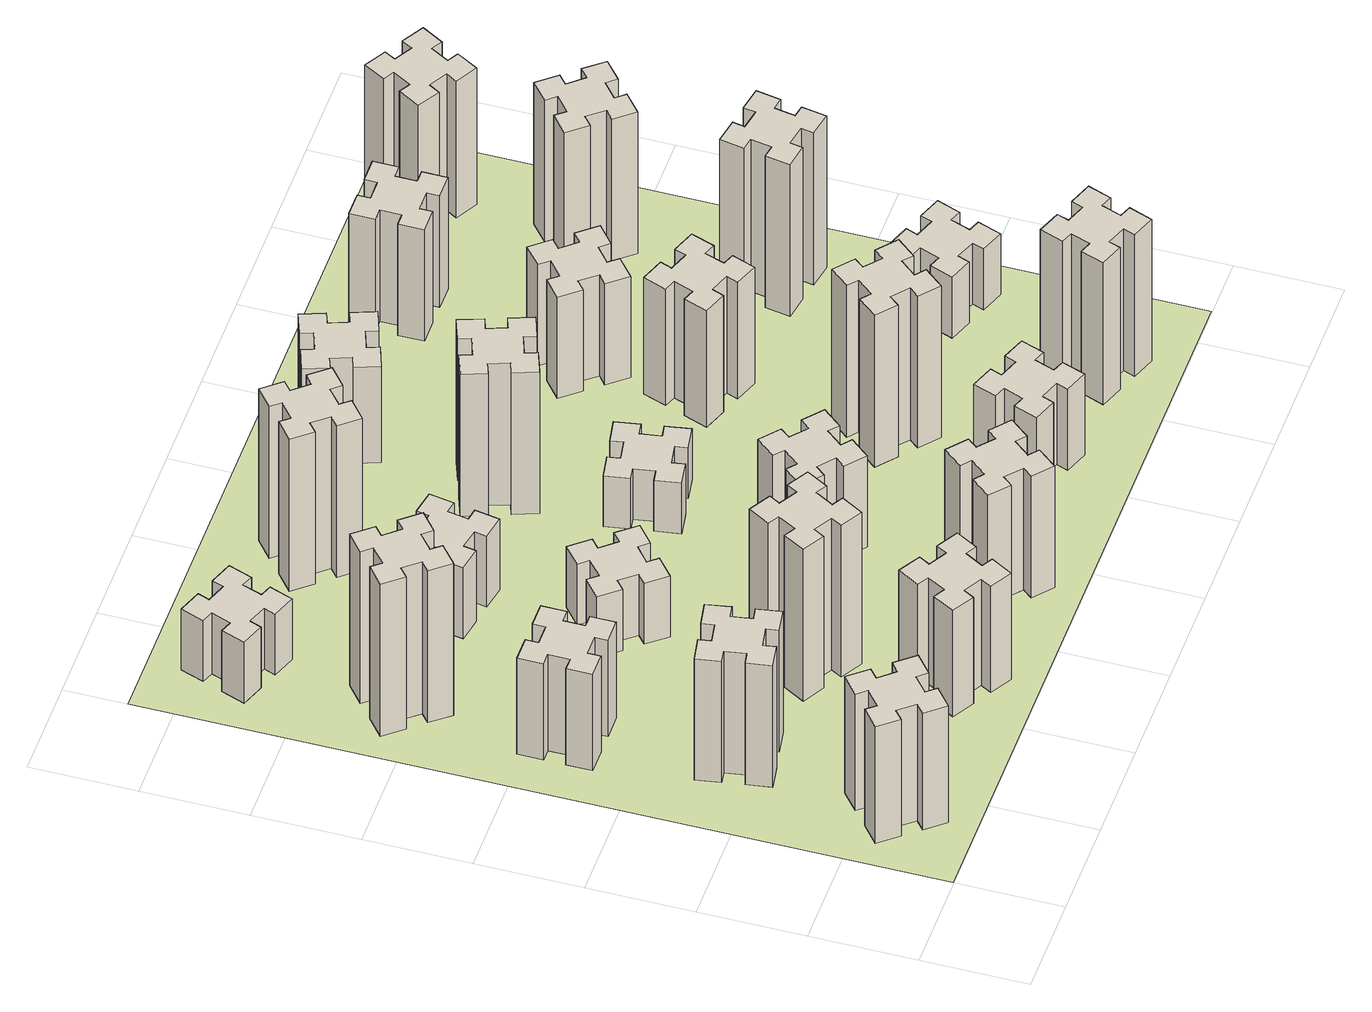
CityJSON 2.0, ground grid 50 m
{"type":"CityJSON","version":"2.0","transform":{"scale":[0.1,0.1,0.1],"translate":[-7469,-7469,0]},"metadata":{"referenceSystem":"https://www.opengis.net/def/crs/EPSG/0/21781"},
"CityObjects":{
"building1":{"type":"Building","attributes":{"class":"1000","function":"1000","usage":"1000","yearOfConstruction":2016,"roofType":"1000","measuredHeight":69,"storeysAboveGround":30,"storeysBelowGround":0},"geometry":[{"type":"Solid","lod":"1","boundaries":[[[[0,1,2,3,4,5,6,7,8,9,10,11,12,13,14,15,16,17,18,19]],[[17,16,20,21]],[[16,15,22,20]],[[15,14,23,22]],[[14,13,24,23]],[[13,12,25,24]],[[12,11,26,25]],[[11,10,27,26]],[[10,9,28,27]],[[9,8,29,28]],[[8,7,30,29]],[[7,6,31,30]],[[6,5,32,31]],[[5,4,33,32]],[[4,3,34,33]],[[3,2,35,34]],[[2,1,36,35]],[[1,0,37,36]],[[0,19,38,37]],[[19,18,39,38]],[[18,17,21,39]],[[24,25,26,27,28,29,30,31,32,33,34,35,36,37,38,39,21,20,22,23]]]]}]},
"building2":{"type":"Building","attributes":{"class":"1000","function":"1000","usage":"1000","yearOfConstruction":2016,"roofType":"1000","measuredHeight":72,"storeysAboveGround":30,"storeysBelowGround":0},"geometry":[{"type":"Solid","lod":"1","boundaries":[[[[40,41,42,43,44,45,46,47,48,49,50,51,52,53,54,55,56,57,58,59]],[[57,56,60,61]],[[56,55,62,60]],[[55,54,63,62]],[[54,53,64,63]],[[53,52,65,64]],[[52,51,66,65]],[[51,50,67,66]],[[50,49,68,67]],[[49,48,69,68]],[[48,47,70,69]],[[47,46,71,70]],[[46,45,72,71]],[[45,44,73,72]],[[44,43,74,73]],[[43,42,75,74]],[[42,41,76,75]],[[41,40,77,76]],[[40,59,78,77]],[[59,58,79,78]],[[58,57,61,79]],[[64,65,66,67,68,69,70,71,72,73,74,75,76,77,78,79,61,60,62,63]]]]}]},
"building3":{"type":"Building","attributes":{"class":"1000","function":"1000","usage":"1000","yearOfConstruction":2016,"roofType":"1000","measuredHeight":57,"storeysAboveGround":30,"storeysBelowGround":0},"geometry":[{"type":"Solid","lod":"1","boundaries":[[[[80,81,82,83,84,85,86,87,88,89,90,91,92,93,94,95,96,97,98,99]],[[97,96,100,101]],[[96,95,102,100]],[[95,94,103,102]],[[94,93,104,103]],[[93,92,105,104]],[[92,91,106,105]],[[91,90,107,106]],[[90,89,108,107]],[[89,88,109,108]],[[88,87,110,109]],[[87,86,111,110]],[[86,85,112,111]],[[85,84,113,112]],[[84,83,114,113]],[[83,82,115,114]],[[82,81,116,115]],[[81,80,117,116]],[[80,99,118,117]],[[99,98,119,118]],[[98,97,101,119]],[[104,105,106,107,108,109,110,111,112,113,114,115,116,117,118,119,101,100,102,103]]]]}]},
"building4":{"type":"Building","attributes":{"class":"1000","function":"1000","usage":"1000","yearOfConstruction":2016,"roofType":"1000","measuredHeight":90,"storeysAboveGround":30,"storeysBelowGround":0},"geometry":[{"type":"Solid","lod":"1","boundaries":[[[[120,121,122,123,124,125,126,127,128,129,130,131,132,133,134,135,136,137,138,139]],[[137,136,140,141]],[[136,135,142,140]],[[135,134,143,142]],[[134,133,144,143]],[[133,132,145,144]],[[132,131,146,145]],[[131,130,147,146]],[[130,129,148,147]],[[129,128,149,148]],[[128,127,150,149]],[[127,126,151,150]],[[126,125,152,151]],[[125,124,153,152]],[[124,123,154,153]],[[123,122,155,154]],[[122,121,156,155]],[[121,120,157,156]],[[120,139,158,157]],[[139,138,159,158]],[[138,137,141,159]],[[144,145,146,147,148,149,150,151,152,153,154,155,156,157,158,159,141,140,142,143]]]]}]},
"building5":{"type":"Building","attributes":{"class":"1000","function":"1000","usage":"1000","yearOfConstruction":2016,"roofType":"1000","measuredHeight":63,"storeysAboveGround":30,"storeysBelowGround":0},"geometry":[{"type":"Solid","lod":"1","boundaries":[[[[160,161,162,163,164,165,166,167,168,169,170,171,172,173,174,175,176,177,178,179]],[[177,176,180,181]],[[176,175,182,180]],[[175,174,183,182]],[[174,173,184,183]],[[173,172,185,184]],[[172,171,186,185]],[[171,170,187,186]],[[170,169,188,187]],[[169,168,189,188]],[[168,167,190,189]],[[167,166,191,190]],[[166,165,192,191]],[[165,164,193,192]],[[164,163,194,193]],[[163,162,195,194]],[[162,161,196,195]],[[161,160,197,196]],[[160,179,198,197]],[[179,178,199,198]],[[178,177,181,199]],[[184,185,186,187,188,189,190,191,192,193,194,195,196,197,198,199,181,180,182,183]]]]}]},
"building6":{"type":"Building","attributes":{"class":"1000","function":"1000","usage":"1000","yearOfConstruction":2016,"roofType":"1000","measuredHeight":36,"storeysAboveGround":30,"storeysBelowGround":0},"geometry":[{"type":"Solid","lod":"1","boundaries":[[[[200,201,202,203,204,205,206,207,208,209,210,211,212,213,214,215,216,217,218,219]],[[217,216,220,221]],[[216,215,222,220]],[[215,214,223,222]],[[214,213,224,223]],[[213,212,225,224]],[[212,211,226,225]],[[211,210,227,226]],[[210,209,228,227]],[[209,208,229,228]],[[208,207,230,229]],[[207,206,231,230]],[[206,205,232,231]],[[205,204,233,232]],[[204,203,234,233]],[[203,202,235,234]],[[202,201,236,235]],[[201,200,237,236]],[[200,219,238,237]],[[219,218,239,238]],[[218,217,221,239]],[[224,225,226,227,228,229,230,231,232,233,234,235,236,237,238,239,221,220,222,223]]]]}]},
"building7":{"type":"Building","attributes":{"class":"1000","function":"1000","usage":"1000","yearOfConstruction":2016,"roofType":"1000","measuredHeight":90,"storeysAboveGround":30,"storeysBelowGround":0},"geometry":[{"type":"Solid","lod":"1","boundaries":[[[[240,241,242,243,244,245,246,247,248,249,250,251,252,253,254,255,256,257,258,259]],[[257,256,260,261]],[[256,255,262,260]],[[255,254,263,262]],[[254,253,264,263]],[[253,252,265,264]],[[252,251,266,265]],[[251,250,267,266]],[[250,249,268,267]],[[249,248,269,268]],[[248,247,270,269]],[[247,246,271,270]],[[246,245,272,271]],[[245,244,273,272]],[[244,243,274,273]],[[243,242,275,274]],[[242,241,276,275]],[[241,240,277,276]],[[240,259,278,277]],[[259,258,279,278]],[[258,257,261,279]],[[264,265,266,267,268,269,270,271,272,273,274,275,276,277,278,279,261,260,262,263]]]]}]},
"building8":{"type":"Building","attributes":{"class":"1000","function":"1000","usage":"1000","yearOfConstruction":2016,"roofType":"1000","measuredHeight":36,"storeysAboveGround":30,"storeysBelowGround":0},"geometry":[{"type":"Solid","lod":"1","boundaries":[[[[280,281,282,283,284,285,286,287,288,289,290,291,292,293,294,295,296,297,298,299]],[[297,296,300,301]],[[296,295,302,300]],[[295,294,303,302]],[[294,293,304,303]],[[293,292,305,304]],[[292,291,306,305]],[[291,290,307,306]],[[290,289,308,307]],[[289,288,309,308]],[[288,287,310,309]],[[287,286,311,310]],[[286,285,312,311]],[[285,284,313,312]],[[284,283,314,313]],[[283,282,315,314]],[[282,281,316,315]],[[281,280,317,316]],[[280,299,318,317]],[[299,298,319,318]],[[298,297,301,319]],[[304,305,306,307,308,309,310,311,312,313,314,315,316,317,318,319,301,300,302,303]]]]}]},
"building9":{"type":"Building","attributes":{"class":"1000","function":"1000","usage":"1000","yearOfConstruction":2016,"roofType":"1000","measuredHeight":42,"storeysAboveGround":30,"storeysBelowGround":0},"geometry":[{"type":"Solid","lod":"1","boundaries":[[[[320,321,322,323,324,325,326,327,328,329,330,331,332,333,334,335,336,337,338,339]],[[337,336,340,341]],[[336,335,342,340]],[[335,334,343,342]],[[334,333,344,343]],[[333,332,345,344]],[[332,331,346,345]],[[331,330,347,346]],[[330,329,348,347]],[[329,328,349,348]],[[328,327,350,349]],[[327,326,351,350]],[[326,325,352,351]],[[325,324,353,352]],[[324,323,354,353]],[[323,322,355,354]],[[322,321,356,355]],[[321,320,357,356]],[[320,339,358,357]],[[339,338,359,358]],[[338,337,341,359]],[[344,345,346,347,348,349,350,351,352,353,354,355,356,357,358,359,341,340,342,343]]]]}]},
"building10":{"type":"Building","attributes":{"class":"1000","function":"1000","usage":"1000","yearOfConstruction":2016,"roofType":"1000","measuredHeight":72,"storeysAboveGround":30,"storeysBelowGround":0},"geometry":[{"type":"Solid","lod":"1","boundaries":[[[[360,361,362,363,364,365,366,367,368,369,370,371,372,373,374,375,376,377,378,379]],[[377,376,380,381]],[[376,375,382,380]],[[375,374,383,382]],[[374,373,384,383]],[[373,372,385,384]],[[372,371,386,385]],[[371,370,387,386]],[[370,369,388,387]],[[369,368,389,388]],[[368,367,390,389]],[[367,366,391,390]],[[366,365,392,391]],[[365,364,393,392]],[[364,363,394,393]],[[363,362,395,394]],[[362,361,396,395]],[[361,360,397,396]],[[360,379,398,397]],[[379,378,399,398]],[[378,377,381,399]],[[384,385,386,387,388,389,390,391,392,393,394,395,396,397,398,399,381,380,382,383]]]]}]},
"building11":{"type":"Building","attributes":{"class":"1000","function":"1000","usage":"1000","yearOfConstruction":2016,"roofType":"1000","measuredHeight":90,"storeysAboveGround":30,"storeysBelowGround":0},"geometry":[{"type":"Solid","lod":"1","boundaries":[[[[400,401,402,403,404,405,406,407,408,409,410,411,412,413,414,415,416,417,418,419]],[[417,416,420,421]],[[416,415,422,420]],[[415,414,423,422]],[[414,413,424,423]],[[413,412,425,424]],[[412,411,426,425]],[[411,410,427,426]],[[410,409,428,427]],[[409,408,429,428]],[[408,407,430,429]],[[407,406,431,430]],[[406,405,432,431]],[[405,404,433,432]],[[404,403,434,433]],[[403,402,435,434]],[[402,401,436,435]],[[401,400,437,436]],[[400,419,438,437]],[[419,418,439,438]],[[418,417,421,439]],[[424,425,426,427,428,429,430,431,432,433,434,435,436,437,438,439,421,420,422,423]]]]}]},
"building12":{"type":"Building","attributes":{"class":"1000","function":"1000","usage":"1000","yearOfConstruction":2016,"roofType":"1000","measuredHeight":54,"storeysAboveGround":30,"storeysBelowGround":0},"geometry":[{"type":"Solid","lod":"1","boundaries":[[[[440,441,442,443,444,445,446,447,448,449,450,451,452,453,454,455,456,457,458,459]],[[457,456,460,461]],[[456,455,462,460]],[[455,454,463,462]],[[454,453,464,463]],[[453,452,465,464]],[[452,451,466,465]],[[451,450,467,466]],[[450,449,468,467]],[[449,448,469,468]],[[448,447,470,469]],[[447,446,471,470]],[[446,445,472,471]],[[445,444,473,472]],[[444,443,474,473]],[[443,442,475,474]],[[442,441,476,475]],[[441,440,477,476]],[[440,459,478,477]],[[459,458,479,478]],[[458,457,461,479]],[[464,465,466,467,468,469,470,471,472,473,474,475,476,477,478,479,461,460,462,463]]]]}]},
"building13":{"type":"Building","attributes":{"class":"1000","function":"1000","usage":"1000","yearOfConstruction":2016,"roofType":"1000","measuredHeight":30,"storeysAboveGround":30,"storeysBelowGround":0},"geometry":[{"type":"Solid","lod":"1","boundaries":[[[[480,481,482,483,484,485,486,487,488,489,490,491,492,493,494,495,496,497,498,499]],[[497,496,500,501]],[[496,495,502,500]],[[495,494,503,502]],[[494,493,504,503]],[[493,492,505,504]],[[492,491,506,505]],[[491,490,507,506]],[[490,489,508,507]],[[489,488,509,508]],[[488,487,510,509]],[[487,486,511,510]],[[486,485,512,511]],[[485,484,513,512]],[[484,483,514,513]],[[483,482,515,514]],[[482,481,516,515]],[[481,480,517,516]],[[480,499,518,517]],[[499,498,519,518]],[[498,497,501,519]],[[504,505,506,507,508,509,510,511,512,513,514,515,516,517,518,519,501,500,502,503]]]]}]},
"building14":{"type":"Building","attributes":{"class":"1000","function":"1000","usage":"1000","yearOfConstruction":2016,"roofType":"1000","measuredHeight":84,"storeysAboveGround":30,"storeysBelowGround":0},"geometry":[{"type":"Solid","lod":"1","boundaries":[[[[520,521,522,523,524,525,526,527,528,529,530,531,532,533,534,535,536,537,538,539]],[[537,536,540,541]],[[536,535,542,540]],[[535,534,543,542]],[[534,533,544,543]],[[533,532,545,544]],[[532,531,546,545]],[[531,530,547,546]],[[530,529,548,547]],[[529,528,549,548]],[[528,527,550,549]],[[527,526,551,550]],[[526,525,552,551]],[[525,524,553,552]],[[524,523,554,553]],[[523,522,555,554]],[[522,521,556,555]],[[521,520,557,556]],[[520,539,558,557]],[[539,538,559,558]],[[538,537,541,559]],[[544,545,546,547,548,549,550,551,552,553,554,555,556,557,558,559,541,540,542,543]]]]}]},
"building15":{"type":"Building","attributes":{"class":"1000","function":"1000","usage":"1000","yearOfConstruction":2016,"roofType":"1000","measuredHeight":48,"storeysAboveGround":30,"storeysBelowGround":0},"geometry":[{"type":"Solid","lod":"1","boundaries":[[[[560,561,562,563,564,565,566,567,568,569,570,571,572,573,574,575,576,577,578,579]],[[577,576,580,581]],[[576,575,582,580]],[[575,574,583,582]],[[574,573,584,583]],[[573,572,585,584]],[[572,571,586,585]],[[571,570,587,586]],[[570,569,588,587]],[[569,568,589,588]],[[568,567,590,589]],[[567,566,591,590]],[[566,565,592,591]],[[565,564,593,592]],[[564,563,594,593]],[[563,562,595,594]],[[562,561,596,595]],[[561,560,597,596]],[[560,579,598,597]],[[579,578,599,598]],[[578,577,581,599]],[[584,585,586,587,588,589,590,591,592,593,594,595,596,597,598,599,581,580,582,583]]]]}]},
"building16":{"type":"Building","attributes":{"class":"1000","function":"1000","usage":"1000","yearOfConstruction":2016,"roofType":"1000","measuredHeight":57,"storeysAboveGround":30,"storeysBelowGround":0},"geometry":[{"type":"Solid","lod":"1","boundaries":[[[[600,601,602,603,604,605,606,607,608,609,610,611,612,613,614,615,616,617,618,619]],[[617,616,620,621]],[[616,615,622,620]],[[615,614,623,622]],[[614,613,624,623]],[[613,612,625,624]],[[612,611,626,625]],[[611,610,627,626]],[[610,609,628,627]],[[609,608,629,628]],[[608,607,630,629]],[[607,606,631,630]],[[606,605,632,631]],[[605,604,633,632]],[[604,603,634,633]],[[603,602,635,634]],[[602,601,636,635]],[[601,600,637,636]],[[600,619,638,637]],[[619,618,639,638]],[[618,617,621,639]],[[624,625,626,627,628,629,630,631,632,633,634,635,636,637,638,639,621,620,622,623]]]]}]},
"building17":{"type":"Building","attributes":{"class":"1000","function":"1000","usage":"1000","yearOfConstruction":2016,"roofType":"1000","measuredHeight":90,"storeysAboveGround":30,"storeysBelowGround":0},"geometry":[{"type":"Solid","lod":"1","boundaries":[[[[640,641,642,643,644,645,646,647,648,649,650,651,652,653,654,655,656,657,658,659]],[[657,656,660,661]],[[656,655,662,660]],[[655,654,663,662]],[[654,653,664,663]],[[653,652,665,664]],[[652,651,666,665]],[[651,650,667,666]],[[650,649,668,667]],[[649,648,669,668]],[[648,647,670,669]],[[647,646,671,670]],[[646,645,672,671]],[[645,644,673,672]],[[644,643,674,673]],[[643,642,675,674]],[[642,641,676,675]],[[641,640,677,676]],[[640,659,678,677]],[[659,658,679,678]],[[658,657,661,679]],[[664,665,666,667,668,669,670,671,672,673,674,675,676,677,678,679,661,660,662,663]]]]}]},
"building18":{"type":"Building","attributes":{"class":"1000","function":"1000","usage":"1000","yearOfConstruction":2016,"roofType":"1000","measuredHeight":69,"storeysAboveGround":30,"storeysBelowGround":0},"geometry":[{"type":"Solid","lod":"1","boundaries":[[[[680,681,682,683,684,685,686,687,688,689,690,691,692,693,694,695,696,697,698,699]],[[697,696,700,701]],[[696,695,702,700]],[[695,694,703,702]],[[694,693,704,703]],[[693,692,705,704]],[[692,691,706,705]],[[691,690,707,706]],[[690,689,708,707]],[[689,688,709,708]],[[688,687,710,709]],[[687,686,711,710]],[[686,685,712,711]],[[685,684,713,712]],[[684,683,714,713]],[[683,682,715,714]],[[682,681,716,715]],[[681,680,717,716]],[[680,699,718,717]],[[699,698,719,718]],[[698,697,701,719]],[[704,705,706,707,708,709,710,711,712,713,714,715,716,717,718,719,701,700,702,703]]]]}]},
"building19":{"type":"Building","attributes":{"class":"1000","function":"1000","usage":"1000","yearOfConstruction":2016,"roofType":"1000","measuredHeight":60,"storeysAboveGround":30,"storeysBelowGround":0},"geometry":[{"type":"Solid","lod":"1","boundaries":[[[[720,721,722,723,724,725,726,727,728,729,730,731,732,733,734,735,736,737,738,739]],[[737,736,740,741]],[[736,735,742,740]],[[735,734,743,742]],[[734,733,744,743]],[[733,732,745,744]],[[732,731,746,745]],[[731,730,747,746]],[[730,729,748,747]],[[729,728,749,748]],[[728,727,750,749]],[[727,726,751,750]],[[726,725,752,751]],[[725,724,753,752]],[[724,723,754,753]],[[723,722,755,754]],[[722,721,756,755]],[[721,720,757,756]],[[720,739,758,757]],[[739,738,759,758]],[[738,737,741,759]],[[744,745,746,747,748,749,750,751,752,753,754,755,756,757,758,759,741,740,742,743]]]]}]},
"building20":{"type":"Building","attributes":{"class":"1000","function":"1000","usage":"1000","yearOfConstruction":2016,"roofType":"1000","measuredHeight":84,"storeysAboveGround":30,"storeysBelowGround":0},"geometry":[{"type":"Solid","lod":"1","boundaries":[[[[760,761,762,763,764,765,766,767,768,769,770,771,772,773,774,775,776,777,778,779]],[[777,776,780,781]],[[776,775,782,780]],[[775,774,783,782]],[[774,773,784,783]],[[773,772,785,784]],[[772,771,786,785]],[[771,770,787,786]],[[770,769,788,787]],[[769,768,789,788]],[[768,767,790,789]],[[767,766,791,790]],[[766,765,792,791]],[[765,764,793,792]],[[764,763,794,793]],[[763,762,795,794]],[[762,761,796,795]],[[761,760,797,796]],[[760,779,798,797]],[[779,778,799,798]],[[778,777,781,799]],[[784,785,786,787,788,789,790,791,792,793,794,795,796,797,798,799,781,780,782,783]]]]}]},
"building21":{"type":"Building","attributes":{"class":"1000","function":"1000","usage":"1000","yearOfConstruction":2016,"roofType":"1000","measuredHeight":66,"storeysAboveGround":30,"storeysBelowGround":0},"geometry":[{"type":"Solid","lod":"1","boundaries":[[[[800,801,802,803,804,805,806,807,808,809,810,811,812,813,814,815,816,817,818,819]],[[817,816,820,821]],[[816,815,822,820]],[[815,814,823,822]],[[814,813,824,823]],[[813,812,825,824]],[[812,811,826,825]],[[811,810,827,826]],[[810,809,828,827]],[[809,808,829,828]],[[808,807,830,829]],[[807,806,831,830]],[[806,805,832,831]],[[805,804,833,832]],[[804,803,834,833]],[[803,802,835,834]],[[802,801,836,835]],[[801,800,837,836]],[[800,819,838,837]],[[819,818,839,838]],[[818,817,821,839]],[[824,825,826,827,828,829,830,831,832,833,834,835,836,837,838,839,821,820,822,823]]]]}]},
"building22":{"type":"Building","attributes":{"class":"1000","function":"1000","usage":"1000","yearOfConstruction":2016,"roofType":"1000","measuredHeight":36,"storeysAboveGround":30,"storeysBelowGround":0},"geometry":[{"type":"Solid","lod":"1","boundaries":[[[[840,841,842,843,844,845,846,847,848,849,850,851,852,853,854,855,856,857,858,859]],[[857,856,860,861]],[[856,855,862,860]],[[855,854,863,862]],[[854,853,864,863]],[[853,852,865,864]],[[852,851,866,865]],[[851,850,867,866]],[[850,849,868,867]],[[849,848,869,868]],[[848,847,870,869]],[[847,846,871,870]],[[846,845,872,871]],[[845,844,873,872]],[[844,843,874,873]],[[843,842,875,874]],[[842,841,876,875]],[[841,840,877,876]],[[840,859,878,877]],[[859,858,879,878]],[[858,857,861,879]],[[864,865,866,867,868,869,870,871,872,873,874,875,876,877,878,879,861,860,862,863]]]]}]},
"building23":{"type":"Building","attributes":{"class":"1000","function":"1000","usage":"1000","yearOfConstruction":2016,"roofType":"1000","measuredHeight":90,"storeysAboveGround":30,"storeysBelowGround":0},"geometry":[{"type":"Solid","lod":"1","boundaries":[[[[880,881,882,883,884,885,886,887,888,889,890,891,892,893,894,895,896,897,898,899]],[[897,896,900,901]],[[896,895,902,900]],[[895,894,903,902]],[[894,893,904,903]],[[893,892,905,904]],[[892,891,906,905]],[[891,890,907,906]],[[890,889,908,907]],[[889,888,909,908]],[[888,887,910,909]],[[887,886,911,910]],[[886,885,912,911]],[[885,884,913,912]],[[884,883,914,913]],[[883,882,915,914]],[[882,881,916,915]],[[881,880,917,916]],[[880,899,918,917]],[[899,898,919,918]],[[898,897,901,919]],[[904,905,906,907,908,909,910,911,912,913,914,915,916,917,918,919,901,900,902,903]]]]}]},
"building24":{"type":"Building","attributes":{"class":"1000","function":"1000","usage":"1000","yearOfConstruction":2016,"roofType":"1000","measuredHeight":84,"storeysAboveGround":30,"storeysBelowGround":0},"geometry":[{"type":"Solid","lod":"1","boundaries":[[[[920,921,922,923,924,925,926,927,928,929,930,931,932,933,934,935,936,937,938,939]],[[937,936,940,941]],[[936,935,942,940]],[[935,934,943,942]],[[934,933,944,943]],[[933,932,945,944]],[[932,931,946,945]],[[931,930,947,946]],[[930,929,948,947]],[[929,928,949,948]],[[928,927,950,949]],[[927,926,951,950]],[[926,925,952,951]],[[925,924,953,952]],[[924,923,954,953]],[[923,922,955,954]],[[922,921,956,955]],[[921,920,957,956]],[[920,939,958,957]],[[939,938,959,958]],[[938,937,941,959]],[[944,945,946,947,948,949,950,951,952,953,954,955,956,957,958,959,941,940,942,943]]]]}]},
"building25":{"type":"Building","attributes":{"class":"1000","function":"1000","usage":"1000","yearOfConstruction":2016,"roofType":"1000","measuredHeight":81,"storeysAboveGround":30,"storeysBelowGround":0},"geometry":[{"type":"Solid","lod":"1","boundaries":[[[[960,961,962,963,964,965,966,967,968,969,970,971,972,973,974,975,976,977,978,979]],[[977,976,980,981]],[[976,975,982,980]],[[975,974,983,982]],[[974,973,984,983]],[[973,972,985,984]],[[972,971,986,985]],[[971,970,987,986]],[[970,969,988,987]],[[969,968,989,988]],[[968,967,990,989]],[[967,966,991,990]],[[966,965,992,991]],[[965,964,993,992]],[[964,963,994,993]],[[963,962,995,994]],[[962,961,996,995]],[[961,960,997,996]],[[960,979,998,997]],[[979,978,999,998]],[[978,977,981,999]],[[984,985,986,987,988,989,990,991,992,993,994,995,996,997,998,999,981,980,982,983]]]]}]},
"landuse1":{"type":"LandUse","attributes":{"name":"plot1","function":"1010"},"geometry":[{"type":"MultiSurface","lod":"1","boundaries":[[[1000,1001,1002,1003]]]}]}
},
"vertices":[
[492,408,0],[427,484,0],[473,523,0],[396,615,0],[304,538,0],[343,492,0],[266,427,0],[228,473,0],[136,396,0],[213,304,0],[259,343,0],[323,266,0],[277,228,0],[354,136,0],[446,213,0],[408,259,0],[484,323,0],[523,277,0],[615,354,0],[538,446,0],[484,323,690],[523,277,690],[408,259,690],[446,213,690],[354,136,690],[277,228,690],[323,266,690],[259,343,690],[213,304,690],[136,396,690],[228,473,690],[266,427,690],[343,492,690],[304,538,690],[396,615,690],[473,523,690],[427,484,690],[492,408,690],[538,446,690],[615,354,690],
[505,1232,0],[407,1215,0],[397,1274,0],[278,1253,0],[299,1135,0],[358,1145,0],[376,1047,0],[317,1037,0],[337,918,0],[456,939,0],[445,998,0],[544,1016,0],[554,957,0],[672,977,0],[651,1096,0],[592,1085,0],[575,1184,0],[634,1194,0],[613,1312,0],[495,1291,0],[575,1184,720],[634,1194,720],[592,1085,720],[651,1096,720],[672,977,720],[554,957,720],[544,1016,720],[445,998,720],[456,939,720],[337,918,720],[317,1037,720],[376,1047,720],[358,1145,720],[299,1135,720],[278,1253,720],[397,1274,720],[407,1215,720],[505,1232,720],[495,1291,720],[613,1312,720],
[425,1965,0],[325,1965,0],[325,2025,0],[205,2025,0],[205,1905,0],[265,1905,0],[265,1805,0],[205,1805,0],[205,1685,0],[325,1685,0],[325,1745,0],[425,1745,0],[425,1685,0],[545,1685,0],[545,1805,0],[485,1805,0],[485,1905,0],[545,1905,0],[545,2025,0],[425,2025,0],[485,1905,570],[545,1905,570],[485,1805,570],[545,1805,570],[545,1685,570],[425,1685,570],[425,1745,570],[325,1745,570],[325,1685,570],[205,1685,570],[205,1805,570],[265,1805,570],[265,1905,570],[205,1905,570],[205,2025,570],[325,2025,570],[325,1965,570],[425,1965,570],[425,2025,570],[545,2025,570],
[492,2628,0],[427,2704,0],[473,2743,0],[396,2835,0],[304,2758,0],[343,2712,0],[266,2647,0],[228,2693,0],[136,2616,0],[213,2524,0],[259,2563,0],[323,2486,0],[277,2448,0],[354,2356,0],[446,2433,0],[408,2479,0],[484,2543,0],[523,2497,0],[615,2574,0],[538,2666,0],[484,2543,900],[523,2497,900],[408,2479,900],[446,2433,900],[354,2356,900],[277,2448,900],[323,2486,900],[259,2563,900],[213,2524,900],[136,2616,900],[228,2693,900],[266,2647,900],[343,2712,900],[304,2758,900],[396,2835,900],[473,2743,900],[427,2704,900],[492,2628,900],[538,2666,900],[615,2574,900],
[1145,474,0],[1095,387,0],[1043,417,0],[983,313,0],[1087,253,0],[1117,305,0],[1204,255,0],[1174,203,0],[1278,143,0],[1338,247,0],[1286,277,0],[1336,364,0],[1388,334,0],[1448,438,0],[1344,498,0],[1314,446,0],[1227,496,0],[1257,548,0],[1153,608,0],[1093,504,0],[1227,496,630],[1257,548,630],[1314,446,630],[1344,498,630],[1448,438,630],[1388,334,630],[1336,364,630],[1286,277,630],[1338,247,630],[1278,143,630],[1174,203,630],[1204,255,630],[1117,305,630],[1087,253,630],[983,313,630],[1043,417,630],[1095,387,630],[1145,474,630],[1093,504,630],[1153,608,630],
[462,3251,0],[496,3345,0],[552,3324,0],[593,3437,0],[480,3478,0],[460,3422,0],[366,3456,0],[387,3512,0],[274,3553,0],[233,3440,0],[289,3420,0],[255,3326,0],[199,3347,0],[157,3234,0],[270,3193,0],[291,3249,0],[385,3215,0],[364,3159,0],[477,3117,0],[518,3230,0],[385,3215,360],[364,3159,360],[291,3249,360],[270,3193,360],[157,3234,360],[199,3347,360],[255,3326,360],[289,3420,360],[233,3440,360],[274,3553,360],[387,3512,360],[366,3456,360],[460,3422,360],[480,3478,360],[593,3437,360],[552,3324,360],[496,3345,360],[462,3251,360],[518,3230,360],[477,3117,360],
[1214,1086,0],[1127,1136,0],[1157,1188,0],[1053,1248,0],[993,1144,0],[1045,1114,0],[995,1027,0],[943,1057,0],[883,953,0],[987,893,0],[1017,945,0],[1104,895,0],[1074,843,0],[1178,783,0],[1238,887,0],[1186,917,0],[1236,1004,0],[1288,974,0],[1348,1078,0],[1244,1138,0],[1236,1004,900],[1288,974,900],[1186,917,900],[1238,887,900],[1178,783,900],[1074,843,900],[1104,895,900],[1017,945,900],[987,893,900],[883,953,900],[943,1057,900],[995,1027,900],[1045,1114,900],[993,1144,900],[1053,1248,900],[1157,1188,900],[1127,1136,900],[1214,1086,900],[1244,1138,900],[1348,1078,900],
[1083,1972,0],[1006,1907,0],[968,1953,0],[876,1876,0],[953,1784,0],[999,1823,0],[1063,1746,0],[1017,1708,0],[1094,1616,0],[1186,1693,0],[1148,1739,0],[1224,1803,0],[1263,1757,0],[1355,1834,0],[1278,1926,0],[1232,1888,0],[1167,1964,0],[1213,2003,0],[1136,2095,0],[1044,2018,0],[1167,1964,360],[1213,2003,360],[1232,1888,360],[1278,1926,360],[1355,1834,360],[1263,1757,360],[1224,1803,360],[1148,1739,360],[1186,1693,360],[1094,1616,360],[1017,1708,360],[1063,1746,360],[999,1823,360],[953,1784,360],[876,1876,360],[968,1953,360],[1006,1907,360],[1083,1972,360],[1044,2018,360],[1136,2095,360],
[1115,2527,0],[1132,2625,0],[1191,2615,0],[1212,2733,0],[1094,2754,0],[1084,2695,0],[985,2712,0],[996,2771,0],[877,2792,0],[857,2674,0],[916,2664,0],[898,2565,0],[839,2576,0],[818,2457,0],[937,2437,0],[947,2496,0],[1045,2478,0],[1035,2419,0],[1153,2398,0],[1174,2517,0],[1045,2478,420],[1035,2419,420],[947,2496,420],[937,2437,420],[818,2457,420],[839,2576,420],[898,2565,420],[916,2664,420],[857,2674,420],[877,2792,420],[996,2771,420],[985,2712,420],[1084,2695,420],[1094,2754,420],[1212,2733,420],[1191,2615,420],[1132,2625,420],[1115,2527,420],[1174,2517,420],[1153,2398,420],
[1746,323,0],[1823,259,0],[1784,213,0],[1876,136,0],[1953,228,0],[1907,266,0],[1972,343,0],[2018,304,0],[2095,396,0],[2003,473,0],[1964,427,0],[1888,492,0],[1926,538,0],[1834,615,0],[1757,523,0],[1803,484,0],[1739,408,0],[1693,446,0],[1616,354,0],[1708,277,0],[1739,408,720],[1693,446,720],[1803,484,720],[1757,523,720],[1834,615,720],[1926,538,720],[1888,492,720],[1964,427,720],[2003,473,720],[2095,396,720],[2018,304,720],[1972,343,720],[1907,266,720],[1953,228,720],[1876,136,720],[1784,213,720],[1823,259,720],[1746,323,720],[1708,277,720],[1616,354,720],
[999,3203,0],[1063,3126,0],[1017,3088,0],[1094,2996,0],[1186,3073,0],[1148,3119,0],[1224,3183,0],[1263,3137,0],[1355,3214,0],[1278,3306,0],[1232,3268,0],[1167,3344,0],[1213,3383,0],[1136,3475,0],[1044,3398,0],[1083,3352,0],[1006,3287,0],[968,3333,0],[876,3256,0],[953,3164,0],[1006,3287,900],[968,3333,900],[1083,3352,900],[1044,3398,900],[1136,3475,900],[1213,3383,900],[1167,3344,900],[1232,3268,900],[1278,3306,900],[1355,3214,900],[1263,3137,900],[1224,3183,900],[1148,3119,900],[1186,3073,900],[1094,2996,900],[1017,3088,900],[1063,3126,900],[999,3203,900],[953,3164,900],[876,3256,900],
[1746,1163,0],[1823,1099,0],[1784,1053,0],[1876,976,0],[1953,1068,0],[1907,1106,0],[1972,1183,0],[2018,1144,0],[2095,1236,0],[2003,1313,0],[1964,1267,0],[1888,1332,0],[1926,1378,0],[1834,1455,0],[1757,1363,0],[1803,1324,0],[1739,1248,0],[1693,1286,0],[1616,1194,0],[1708,1117,0],[1739,1248,540],[1693,1286,540],[1803,1324,540],[1757,1363,540],[1834,1455,540],[1926,1378,540],[1888,1332,540],[1964,1267,540],[2003,1313,540],[2095,1236,540],[2018,1144,540],[1972,1183,540],[1907,1106,540],[1953,1068,540],[1876,976,540],[1784,1053,540],[1823,1099,540],[1746,1163,540],[1708,1117,540],[1616,1194,540],
[1972,1925,0],[1955,2024,0],[2014,2034,0],[1993,2152,0],[1875,2131,0],[1885,2072,0],[1787,2055,0],[1777,2114,0],[1658,2093,0],[1679,1975,0],[1738,1985,0],[1756,1887,0],[1697,1877,0],[1717,1758,0],[1836,1779,0],[1825,1838,0],[1924,1856,0],[1934,1797,0],[2052,1817,0],[2031,1936,0],[1924,1856,300],[1934,1797,300],[1825,1838,300],[1836,1779,300],[1717,1758,300],[1697,1877,300],[1756,1887,300],[1738,1985,300],[1679,1975,300],[1658,2093,300],[1777,2114,300],[1787,2055,300],[1885,2072,300],[1875,2131,300],[1993,2152,300],[2014,2034,300],[1955,2024,300],[1972,1925,300],[2031,1936,300],[2052,1817,300],
[1876,2586,0],[1842,2680,0],[1898,2700,0],[1857,2813,0],[1744,2772,0],[1765,2716,0],[1671,2682,0],[1650,2738,0],[1537,2697,0],[1579,2584,0],[1635,2605,0],[1669,2511,0],[1613,2490,0],[1654,2377,0],[1767,2419,0],[1746,2475,0],[1840,2509,0],[1860,2453,0],[1973,2494,0],[1932,2607,0],[1840,2509,840],[1860,2453,840],[1746,2475,840],[1767,2419,840],[1654,2377,840],[1613,2490,840],[1669,2511,840],[1635,2605,840],[1579,2584,840],[1537,2697,840],[1650,2738,840],[1671,2682,840],[1765,2716,840],[1744,2772,840],[1857,2813,840],[1898,2700,840],[1842,2680,840],[1876,2586,840],[1932,2607,840],[1973,2494,840],
[2509,560,0],[2475,466,0],[2419,487,0],[2377,374,0],[2490,333,0],[2511,389,0],[2605,355,0],[2584,299,0],[2697,257,0],[2738,370,0],[2682,391,0],[2716,485,0],[2772,464,0],[2813,577,0],[2700,618,0],[2680,562,0],[2586,596,0],[2607,652,0],[2494,693,0],[2453,580,0],[2586,596,480],[2607,652,480],[2680,562,480],[2700,618,480],[2813,577,480],[2772,464,480],[2716,485,480],[2682,391,480],[2738,370,480],[2697,257,480],[2584,299,480],[2605,355,480],[2511,389,480],[2490,333,480],[2377,374,480],[2419,487,480],[2475,466,480],[2509,560,480],[2453,580,480],[2494,693,480],
[1846,3215,0],[1940,3249,0],[1960,3193,0],[2073,3234,0],[2032,3347,0],[1976,3326,0],[1942,3420,0],[1998,3440,0],[1957,3553,0],[1844,3512,0],[1865,3456,0],[1771,3422,0],[1750,3478,0],[1637,3437,0],[1679,3324,0],[1735,3345,0],[1769,3251,0],[1713,3230,0],[1754,3117,0],[1867,3159,0],[1769,3251,570],[1713,3230,570],[1735,3345,570],[1679,3324,570],[1637,3437,570],[1750,3478,570],[1771,3422,570],[1865,3456,570],[1844,3512,570],[1957,3553,570],[1998,3440,570],[1942,3420,570],[1976,3326,570],[2032,3347,570],[2073,3234,570],[1960,3193,570],[1940,3249,570],[1846,3215,570],[1867,3159,570],[1754,3117,570],
[2647,1006,0],[2712,1083,0],[2758,1044,0],[2835,1136,0],[2743,1213,0],[2704,1167,0],[2628,1232,0],[2666,1278,0],[2574,1355,0],[2497,1263,0],[2543,1224,0],[2479,1148,0],[2433,1186,0],[2356,1094,0],[2448,1017,0],[2486,1063,0],[2563,999,0],[2524,953,0],[2616,876,0],[2693,968,0],[2563,999,900],[2524,953,900],[2486,1063,900],[2448,1017,900],[2356,1094,900],[2433,1186,900],[2479,1148,900],[2543,1224,900],[2497,1263,900],[2574,1355,900],[2666,1278,900],[2628,1232,900],[2704,1167,900],[2743,1213,900],[2835,1136,900],[2758,1044,900],[2712,1083,900],[2647,1006,900],[2693,968,900],[2616,876,900],
[2682,1871,0],[2716,1965,0],[2772,1944,0],[2813,2057,0],[2700,2098,0],[2680,2042,0],[2586,2076,0],[2607,2132,0],[2494,2173,0],[2453,2060,0],[2509,2040,0],[2475,1946,0],[2419,1967,0],[2377,1854,0],[2490,1813,0],[2511,1869,0],[2605,1835,0],[2584,1779,0],[2697,1737,0],[2738,1850,0],[2605,1835,690],[2584,1779,690],[2511,1869,690],[2490,1813,690],[2377,1854,690],[2419,1967,690],[2475,1946,690],[2509,2040,690],[2453,2060,690],[2494,2173,690],[2607,2132,690],[2586,2076,690],[2680,2042,690],[2700,2098,690],[2813,2057,690],[2772,1944,690],[2716,1965,690],[2682,1871,690],[2738,1850,690],[2697,1737,690],
[2563,2612,0],[2486,2547,0],[2448,2593,0],[2356,2516,0],[2433,2424,0],[2479,2463,0],[2543,2386,0],[2497,2348,0],[2574,2256,0],[2666,2333,0],[2628,2379,0],[2704,2443,0],[2743,2397,0],[2835,2474,0],[2758,2566,0],[2712,2528,0],[2647,2604,0],[2693,2643,0],[2616,2735,0],[2524,2658,0],[2647,2604,600],[2693,2643,600],[2712,2528,600],[2758,2566,600],[2835,2474,600],[2743,2397,600],[2704,2443,600],[2628,2379,600],[2666,2333,600],[2574,2256,600],[2497,2348,600],[2543,2386,600],[2479,2463,600],[2433,2424,600],[2356,2516,600],[2448,2593,600],[2486,2547,600],[2563,2612,600],[2524,2658,600],[2616,2735,600],
[3322,291,0],[3356,385,0],[3412,364,0],[3453,477,0],[3340,518,0],[3320,462,0],[3226,496,0],[3247,552,0],[3134,593,0],[3093,480,0],[3149,460,0],[3115,366,0],[3059,387,0],[3017,274,0],[3130,233,0],[3151,289,0],[3245,255,0],[3224,199,0],[3337,157,0],[3378,270,0],[3245,255,840],[3224,199,840],[3151,289,840],[3130,233,840],[3017,274,840],[3059,387,840],[3115,366,840],[3149,460,840],[3093,480,840],[3134,593,840],[3247,552,840],[3226,496,840],[3320,462,840],[3340,518,840],[3453,477,840],[3412,364,840],[3356,385,840],[3322,291,840],[3378,270,840],[3337,157,840],
[2805,3285,0],[2805,3385,0],[2865,3385,0],[2865,3505,0],[2745,3505,0],[2745,3445,0],[2645,3445,0],[2645,3505,0],[2525,3505,0],[2525,3385,0],[2585,3385,0],[2585,3285,0],[2525,3285,0],[2525,3165,0],[2645,3165,0],[2645,3225,0],[2745,3225,0],[2745,3165,0],[2865,3165,0],[2865,3285,0],[2745,3225,660],[2745,3165,660],[2645,3225,660],[2645,3165,660],[2525,3165,660],[2525,3285,660],[2585,3285,660],[2585,3385,660],[2525,3385,660],[2525,3505,660],[2645,3505,660],[2645,3445,660],[2745,3445,660],[2745,3505,660],[2865,3505,660],[2865,3385,660],[2805,3385,660],[2805,3285,660],[2865,3285,660],[2865,3165,660],
[3351,1029,0],[3445,995,0],[3424,939,0],[3537,897,0],[3578,1010,0],[3522,1031,0],[3556,1125,0],[3612,1104,0],[3653,1217,0],[3540,1258,0],[3520,1202,0],[3426,1236,0],[3447,1292,0],[3334,1333,0],[3293,1220,0],[3349,1200,0],[3315,1106,0],[3259,1127,0],[3217,1014,0],[3330,973,0],[3315,1106,360],[3259,1127,360],[3349,1200,360],[3293,1220,360],[3334,1333,360],[3447,1292,360],[3426,1236,360],[3520,1202,360],[3540,1258,360],[3653,1217,360],[3612,1104,360],[3556,1125,360],[3522,1031,360],[3578,1010,360],[3537,897,360],[3424,939,360],[3445,995,360],[3351,1029,360],[3330,973,360],[3217,1014,360],
[3435,1787,0],[3452,1885,0],[3511,1875,0],[3532,1993,0],[3414,2014,0],[3404,1955,0],[3305,1972,0],[3316,2031,0],[3197,2052,0],[3177,1934,0],[3236,1924,0],[3218,1825,0],[3159,1836,0],[3138,1717,0],[3257,1697,0],[3267,1756,0],[3365,1738,0],[3355,1679,0],[3473,1658,0],[3494,1777,0],[3365,1738,900],[3355,1679,900],[3267,1756,900],[3257,1697,900],[3138,1717,900],[3159,1836,900],[3218,1825,900],[3236,1924,900],[3177,1934,900],[3197,2052,900],[3316,2031,900],[3305,1972,900],[3404,1955,900],[3414,2014,900],[3532,1993,900],[3511,1875,900],[3452,1885,900],[3435,1787,900],[3494,1777,900],[3473,1658,900],
[3452,2728,0],[3387,2804,0],[3433,2843,0],[3356,2935,0],[3264,2858,0],[3303,2812,0],[3226,2747,0],[3188,2793,0],[3096,2716,0],[3173,2624,0],[3219,2663,0],[3283,2586,0],[3237,2548,0],[3314,2456,0],[3406,2533,0],[3368,2579,0],[3444,2643,0],[3483,2597,0],[3575,2674,0],[3498,2766,0],[3444,2643,840],[3483,2597,840],[3368,2579,840],[3406,2533,840],[3314,2456,840],[3237,2548,840],[3283,2586,840],[3219,2663,840],[3173,2624,840],[3096,2716,840],[3188,2793,840],[3226,2747,840],[3303,2812,840],[3264,2858,840],[3356,2935,840],[3433,2843,840],[3387,2804,840],[3452,2728,840],[3498,2766,840],[3575,2674,840],
[3237,3365,0],[3324,3315,0],[3294,3263,0],[3398,3203,0],[3458,3307,0],[3406,3337,0],[3456,3424,0],[3508,3394,0],[3568,3498,0],[3464,3558,0],[3434,3506,0],[3347,3556,0],[3377,3608,0],[3273,3668,0],[3213,3564,0],[3265,3534,0],[3215,3447,0],[3163,3477,0],[3103,3373,0],[3207,3313,0],[3215,3447,810],[3163,3477,810],[3265,3534,810],[3213,3564,810],[3273,3668,810],[3377,3608,810],[3347,3556,810],[3434,3506,810],[3464,3558,810],[3568,3498,810],[3508,3394,810],[3456,3424,810],[3406,3337,810],[3458,3307,810],[3398,3203,810],[3294,3263,810],[3324,3315,810],[3237,3365,810],[3207,3313,810],[3103,3373,810],
[5,3705,0],[3705,3705,0],[3705,5,0],[5,5,0]
]}
